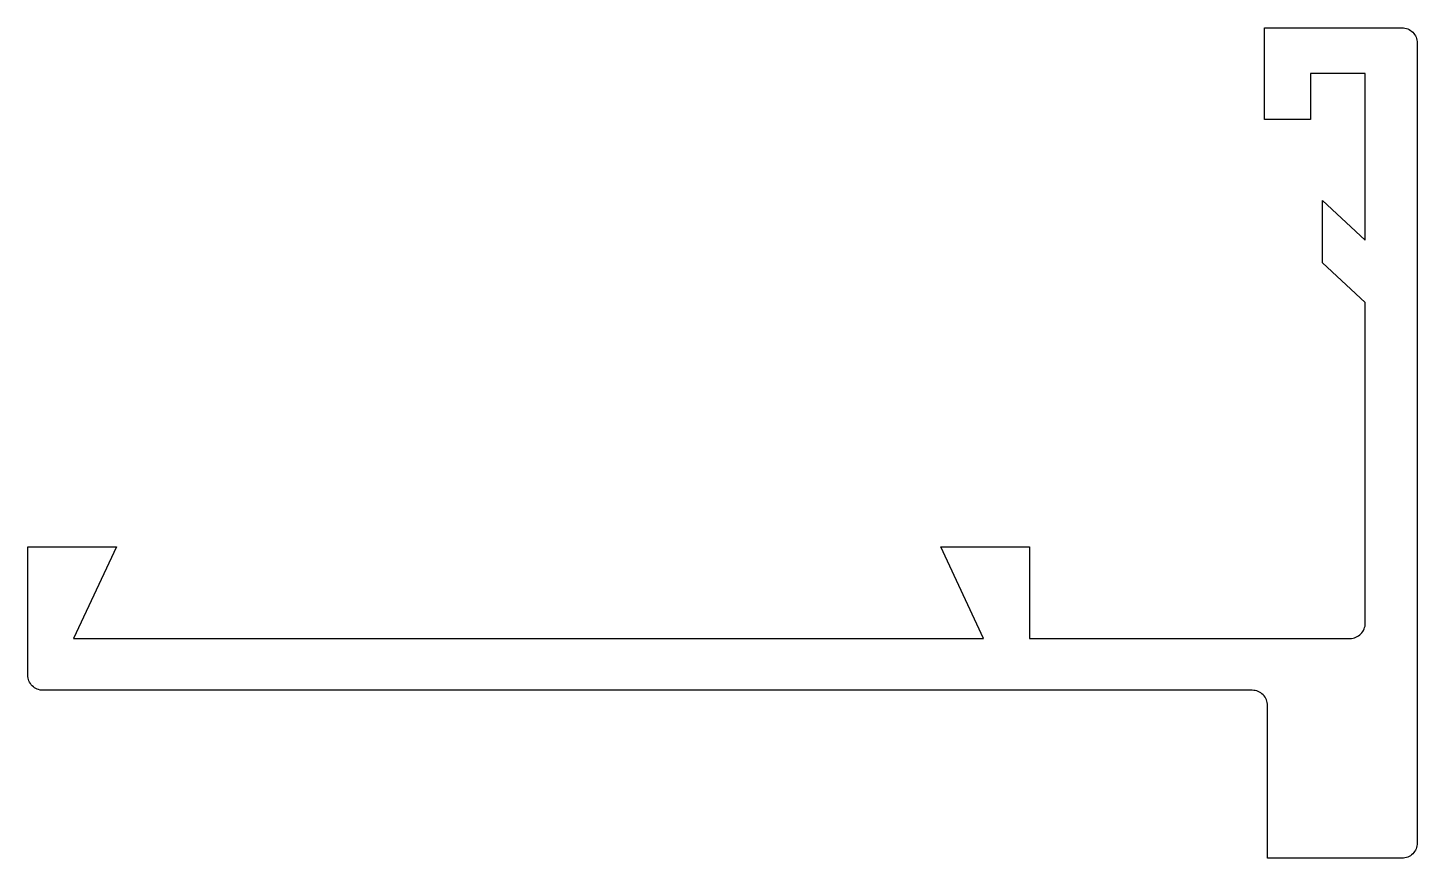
# Model space of a CAD drawing. Extents: x -654.2 to -608.7, y 67 to 94.2.
import ezdxf

# ---------------------------------------------------------------- set-up
doc = ezdxf.new("R2010")
doc.units = 0
doc.layers.add('ANA', color=220, linetype='CONTINUOUS')

msp = doc.modelspace()

# ---------------------------------------------------------------- linework, layer by layer
at = {"layer": 'ANA', "color": 0}
msp.add_lwpolyline([(-654.186, 77.249), (-651.286, 77.249), (-652.686, 74.249), (-623.886, 74.249), (-622.886, 74.249), (-624.286, 77.249), (-621.386, 77.249), (-621.386, 74.249), (-610.886, 74.249, 0.414214), (-610.386, 74.749), (-610.386, 85.249), (-611.786, 86.549), (-611.786, 88.033), (-611.786, 88.596), (-610.386, 87.296), (-610.386, 92.749), (-612.186, 92.749), (-612.186, 91.249), (-613.686, 91.249), (-613.686, 94.249), (-609.186, 94.249, -0.414214), (-608.686, 93.749), (-608.686, 67.549, -0.414214), (-609.186, 67.049), (-613.586, 67.049), (-613.586, 72.049, 0.414214), (-614.086, 72.549), (-621.386, 72.549), (-622.386, 72.549), (-653.686, 72.549, -0.414214), (-654.186, 73.049)], format="xyb", close=True, dxfattribs=at)

doc.saveas('drawing.dxf')
